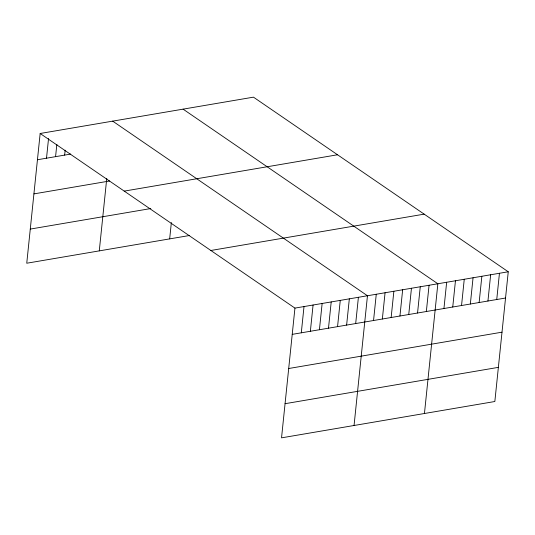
<?xml version="1.0" encoding="UTF-8"?>
<svg xmlns="http://www.w3.org/2000/svg" width="535" height="535" viewBox="0 0 535 535"><rect width="100%" height="100%" fill="white"/><g stroke="black" fill="none" stroke-linecap="round" stroke-linejoin="round"><path stroke-width="0.8" d="M40.158 133.489L294.939 308.106L281.537 437.844L494.842 401.511L508.25 271.773L253.463 97.156L40.158 133.489L26.75 263.227L189.664 235.48M46.512 158.2L48.545 138.505M55.573 156.655L56.85 144.35M64.641 155.11L65.15 150.188M99.276 250.875L106.759 178.436M169.669 238.884L171.354 222.587M301.292 332.817L304.007 306.562M310.36 331.272L313.075 305.017M319.422 329.727L322.137 303.472M328.49 328.182L331.205 301.927M337.558 326.638L340.267 300.382M346.62 325.093L349.335 298.844M355.688 323.548L358.403 297.299M354.056 425.492L367.465 295.755L112.684 121.137M373.55 320.505L376.265 294.257M382.351 319.007L385.066 292.752M391.152 317.509L393.86 291.254M399.946 316.011L402.661 289.756M408.747 314.513L411.462 288.258M417.547 313.015L420.263 286.76M426.348 311.51L429.057 285.262M424.449 413.502L437.857 283.764L183.077 109.147M443.943 308.514L446.658 282.266M452.744 307.016L455.459 280.761M461.544 305.518L464.253 279.263M470.339 304.02L473.054 277.765M479.139 302.522L481.854 276.267M487.94 301.024L490.655 274.769M496.741 299.52L499.449 273.271M37.443 159.744L70.687 154.08M33.912 193.891L109.642 180.99M124.234 191.115L337.545 154.775M30.281 229.08L150.796 208.55M210.864 250.48L424.168 214.147M294.939 308.106L508.25 271.773M292.23 334.362L505.535 298.022M288.699 368.508L502.011 332.175M285.061 403.698L498.373 367.358"/></g></svg>
